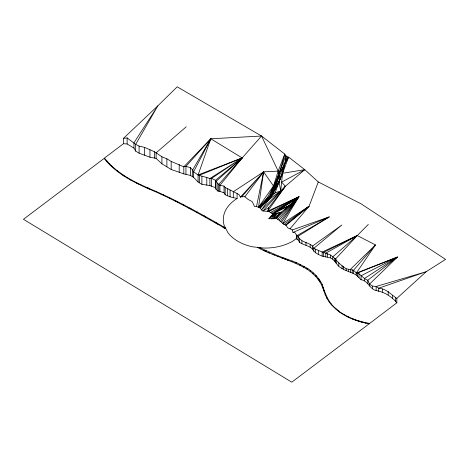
<?xml version="1.0" encoding="UTF-8"?>
<svg xmlns="http://www.w3.org/2000/svg" width="469" height="469" viewBox="0 0 469 469"><rect width="100%" height="100%" fill="white"/><g stroke="black" fill="none" stroke-linecap="round" stroke-linejoin="round"><path stroke-width="0.7" d="M123.476 138.343L157.801 105.883L177.2 86.818L261.555 136.028L284.771 154.09L285.744 155.538L287.69 157.056L288.664 157.121L304.791 169.667L318.293 181.949L361.183 203.898L445.55 259.392L426.133 271.727L396.821 298.419L396.833 302.81L369.167 323.798C355.59 321.324 342.018 315.959 332.41 305.724C326.424 300.101 324.454 292.046 321.482 284.753C318.334 278.51 313.181 273.462 307.529 269.452L307.529 268.35L296.478 262.576L278.457 256.004L259.193 247.521L252.51 246.817A42.063 28.468 -0.1 0 1 227.952 232.753L224.246 225.648A42.063 28.468 -0.1 0 1 237.091 198.528L237.085 193.521L225.179 187.5L224.041 186.123L219.92 185.331L217.839 183.713L215.535 180.331L211.63 178.326L209.895 178.519C206.008 177.048 201.916 176.397 198.094 174.955L193.591 171.824L192.653 169.925L190.379 167.679L185.947 166.331L183.807 166.817L171.173 161.412L166.882 158.809L161.911 156.781L154.512 151.763L144.516 147.36L139.082 146.111L135.67 144.37L127.128 137.933L123.476 138.343L123.488 143.696L104.493 158.03C117.42 174.603 137.054 183.537 155.966 191.381C179.873 202.098 202.843 214.82 225.466 227.952M335.775 308.96L335.781 308.52C328.083 302.487 325.123 293.148 322.156 284.296C318.914 277.718 313.573 272.407 307.529 268.35L306.533 268.925C291.149 259.762 273.175 256.203 257.528 247.433M359.055 321.382L359.09 320.984L358.709 321.277M318.293 181.949L309.059 206.278L285.709 224.903L284.003 224.522L282.813 223.467L298.882 196.787L281.359 212.135L272.577 214.157L271.868 213.266L268.813 211.46L262.875 211.015L261.514 209.936L260.277 207.978L275.11 192.812L279.964 179.187L278.187 171.097L263.607 171.847L258.536 207.175L280.697 190.924L282.555 173.29L285.023 163.106L285.744 155.538L272.249 192.143L273.503 185.988L278.187 171.097L284.771 154.09C279.911 173.237 272.501 192.267 260.277 207.978L256.514 206.53L254.491 206.518L252.293 201.664L248.048 199.395L244.894 196.751L241.811 196.722L240.357 197.173L239.296 194.864L237.085 193.521M296.379 263.601L296.478 262.576L294.983 262.857M362.004 322.191L362.05 321.781L361.611 322.074M332.41 305.724L332.462 305.243L331.993 305.389M339.509 311.967L339.556 311.563L335.781 308.52L335.306 308.584M282.93 258.495L283.042 257.762L281.5 257.938M329.519 302.347L329.637 301.76L329.115 301.737M256.514 206.53L263.607 171.847L273.503 185.988L269.675 196.464L259.914 207.873M300.166 265.337L300.389 264.299L299.462 264.962M273.503 185.988L258.536 207.175L267.348 197.848L269.675 196.464L279.964 179.187L285.023 163.106L286.717 156.3M303.801 267.248L304.076 266.228L303.085 266.867M285.709 224.903L287.872 227.957L290.041 228.784L309.059 206.278L282.813 223.467L281.558 222.13L298.882 196.787L267.693 211.197L268.755 207.726L285.381 186.275L304.791 169.667L282.555 173.29L279.964 179.187M237.091 198.528L230.068 196.828L225.19 194.741L224.053 192.882L219.932 191.346L217.851 191.041L216.033 189.294L215.547 187.659L209.907 185.577L201.905 184.317L198.106 182.013L198.094 174.955L210.798 138.777L261.555 136.028L278.187 171.097M287.69 157.056L279.096 176.526L272.542 193.861L266.685 200.99C278.363 188.984 282.602 172.24 288.664 157.121L278.996 173.841M369.167 323.798L291.782 382.182L23.45 219.287L104.095 158.44C117.197 174.831 136.69 183.86 155.585 191.78C179.65 202.456 202.514 215.74 225.413 228.514L225.56 228.157M264.815 250.95L265.073 250.317L263.672 250.376M272.249 192.143L279.096 176.526M325.316 294.878L325.562 294.321L324.935 294.298M318.152 279.348L318.557 278.475L317.519 278.721M268.813 211.46L298.882 196.787L276.282 218.261L274.301 218.759L268.866 218.701C276.399 208.834 289.25 204.455 298.882 196.787L280.298 221.456L281.558 222.13M219.932 191.346L219.92 185.331L242.162 157.936L210.798 138.777L193.591 171.824L193.603 177.352L198.106 182.013M327.104 298.548L327.333 298.108L326.864 298.184M269.675 196.464L272.794 193.715L280.697 190.924L279.09 182.025L272.542 193.861L264.117 202.96L258.964 207.644M287.315 260.107L287.685 259.451L288.03 260.383M365.679 323.071L365.902 322.678L365.316 322.959M193.603 177.352L190.396 175.406L183.819 173.876L183.807 166.817L210.798 138.777L192.653 169.925L192.665 176.784M224.54 228.221L224.85 227.717L224.252 228.151M313.116 273.972L313.638 273.116L312.354 273.222M315.701 276.552L316.258 275.731L315.186 276.042M396.833 302.81C391.509 296.379 384.351 291.994 376.144 290.563C369.549 289.056 367.96 280.591 361.06 279.729L356.229 275.045L356.229 273.175L375.47 244.918L357.284 235.555L322.168 252.058L313.784 248.347L312.571 246.02C308.051 242.104 300.394 242.385 298.155 236.165L296.912 235.743L294.954 232.688L293.002 232.419L292.281 229.951L290.041 228.784M267.693 211.197L285.381 186.275L281.629 182.107L304.791 169.667M274.822 187.823L279.09 182.025M244.894 196.751L263.607 171.847L233.292 191.762L233.304 197.343M267.969 199.999L272.794 193.715L261.514 209.936L285.381 186.275L262.875 211.015L268.755 207.726M330.756 303.865L331.05 303.502M120.246 173.46L120.504 173.143M108.896 163.728L109.189 163.364M223.695 227.899L224.123 227.377L223.479 227.764M285.14 209.842L288.412 205.955L278.633 210.071M343.496 314.646L343.754 314.336C351.668 318.996 360.514 321.892 369.554 323.393L368.798 323.68M271.346 215.634L281.359 212.135L276.282 218.261L279.125 220.119L298.882 196.787L270.261 212.65M133.823 181.79L134.099 181.48M241.811 196.722L263.607 171.847L240.357 197.173M261.555 136.028L218.876 184.235L218.888 191.194M114.213 168.787L114.542 168.418M126.73 177.857L127.04 177.505M210.798 138.777L185.947 166.331L185.959 174.374M319.946 281.986L320.526 281.341L319.711 281.611M363.61 322.625L363.915 322.285M355.555 320.227L355.86 319.899L355.895 320.333M141.298 185.396L141.632 185.032M368.323 224.411L357.284 235.555L335.558 258.994C335.118 269.112 349.593 270.848 356.229 275.045M277.566 219.34L298.882 196.787L271.868 213.266M155.585 191.78L155.966 191.381M358.164 321.13L358.463 320.814M169.62 198.422L170.03 197.994M183.379 205.316L183.819 204.871M271.393 218.894L276.352 213.887L270.654 217.047M196.869 212.463L197.326 212M210.065 219.85L210.54 219.381M323.88 290.903L324.355 290.434L323.674 290.522M222.963 227.477L223.443 226.996M260.248 248.769L260.746 248.283M322.883 287.866L323.434 287.333L322.549 287.28M318.932 280.48L319.541 279.905M274.301 218.759L281.359 212.135L273.069 218.63L276.352 213.887L268.866 218.701M277.877 256.549L278.457 256.004M291.741 261.661L292.38 261.069M284.765 259.164L285.363 258.607L285.48 259.439M310.05 271.275L310.724 270.654M225.126 228.444L225.53 228.086M265.976 251.466L266.55 250.974M332.797 259.263L330.622 257.944L322.18 256.127L322.168 252.058L323.417 252.439L357.284 235.555L332.791 256.801L332.797 259.263L335.564 262.259M186.181 126.835L156.095 152.853L156.107 158.393L161.922 163.839L171.185 169.461L183.819 173.876M285.82 225.401L309.059 206.278L284.003 224.522M321.482 284.753L322.156 284.296L321.271 284.396M298.882 196.787L272.577 214.157L288.412 205.955M282.373 164.689L285.023 163.106M357.284 235.555L325.785 253.149L323.417 252.439L323.422 256.215M293.002 232.419L329.285 216.883L298.155 236.165L298.161 240.011L299.58 242.338C303.595 245.193 309.048 245.463 312.571 249.109C314.341 252.938 318.533 254.597 322.18 256.127M273.058 254.556L273.931 254.18L274.301 255.107M325.791 256.924L325.785 253.149L330.616 255.077L335.558 258.994C338.055 263.086 342.393 265.876 346.151 268.819C349.81 269.657 354.089 269.089 356.229 273.175L397.478 257.024L369.531 284.132L369.537 286.049M198.094 174.955L242.162 157.936L216.016 181.397L216.033 189.294M292.281 229.951L329.285 216.883L296.912 235.743L296.918 239.254L298.161 240.011M352.729 319.16L353.257 318.984L353.28 319.43M347.828 316.98L348.332 316.815L348.432 317.273M268.291 252.504L269.47 252.281L269.534 253.055M356.229 273.175L357.618 272.952L397.478 257.024L367.784 280.286L367.79 283.587M339.075 311.615L343.754 314.336L343.83 314.81M343.173 314.388L343.754 314.336M136.76 183.238L137.81 183.309L138.273 184.036M129.467 179.463L130.511 179.545L130.986 180.26M123.488 143.696L127.14 143.971L133.97 148.122L135.682 151.1L139.094 153.175L149.969 157.215L156.107 158.393M357.624 276.276L357.618 272.952C361.224 274.94 363.639 278.908 367.784 280.286L369.531 284.132L372.368 286.072L376.138 286.465L426.133 271.727L378.7 288.206L376.138 286.465L376.144 290.563M259.193 247.521L263.314 248.025A42.063 28.468 -0.1 0 0 293.617 240.644L296.49 238.346L296.484 235.069M116.511 170.687L117.449 170.822L117.825 171.631M161.172 194.371L163.03 194.658L164.086 195.778M175.095 201.113L176.96 201.4L177.956 202.573M122.772 175.224L123.705 175.371L124.092 176.168M146.99 187.881L148.831 188.175L149.945 189.242M188.749 208.113L190.613 208.406L191.557 209.62M202.116 215.353L203.968 215.658L205.164 217.077M110.948 165.756L111.786 165.932L112.032 166.817M396.821 298.419C390.994 294.52 386.268 288.64 378.7 288.206L378.706 291.372M214.902 222.669L217.03 223.156L218.073 224.551M225.413 228.514L225.765 228.62M306.533 268.925L307.529 269.452M279.125 220.119L280.298 221.456M296.49 238.352L296.918 239.254M106.756 160.732L106.973 161.647M395.613 297.704L395.625 301.614M392.477 295.335L392.477 298.501M388.203 291.407L388.209 294.901M382.569 289.062L382.575 292.228M372.368 286.072L372.374 288.804M364.489 280.855L364.483 278.504L397.478 257.024L361.054 275.76L361.06 279.729M359.014 273.556L359.019 277.507M353.45 273.697L353.444 270.373L375.47 244.918L350.449 269.323L350.454 272.448M352.213 269.775L352.219 273.105M348.69 269.511L348.696 271.791M346.151 268.819L346.151 270.689M343.449 266.773L343.449 269.054M342.065 265.759L342.071 268.555M338.8 262.822L338.806 266.081M336.003 260.049L336.009 263.308M334.778 258.384L334.784 261.251M330.616 255.077L330.622 257.944M327.444 253.717L327.45 257.053M318.328 250.675L318.334 254.45M315.631 249.432L315.637 252.814M313.79 251.114L313.784 248.347L341.784 225.044L312.571 246.02L312.571 249.109M310.185 244.677L310.191 247.157M305.993 242.209L305.993 245.299M301.895 240.902L301.895 243.745M299.574 238.821L299.58 242.338M230.056 190.068L230.068 196.828M227.617 188.456L227.629 195.784M225.179 187.5L225.19 194.741M224.041 186.123L224.053 192.882M217.839 183.713L217.851 191.041M215.547 187.659L215.535 180.331L242.162 157.936L199.571 175.177L199.583 182.91M211.648 186.216L211.63 178.326L242.162 157.936L209.895 178.519L209.907 185.577M206.782 177.358L206.8 185.091M201.893 176.426L201.905 184.317M190.379 167.679L190.396 175.406M179.199 164.537L179.211 172.264M171.173 161.412L171.185 169.461M166.882 158.809L166.894 166.853M161.911 156.781L161.922 163.839M154.512 151.763L154.524 158.088M149.957 149.816L149.969 157.215M144.516 147.36L144.534 155.192M139.082 146.111L139.094 153.175M135.682 151.1L135.67 144.37L157.801 105.883L133.958 142.828L133.97 148.122M127.128 137.933L127.14 143.971"/></g></svg>
